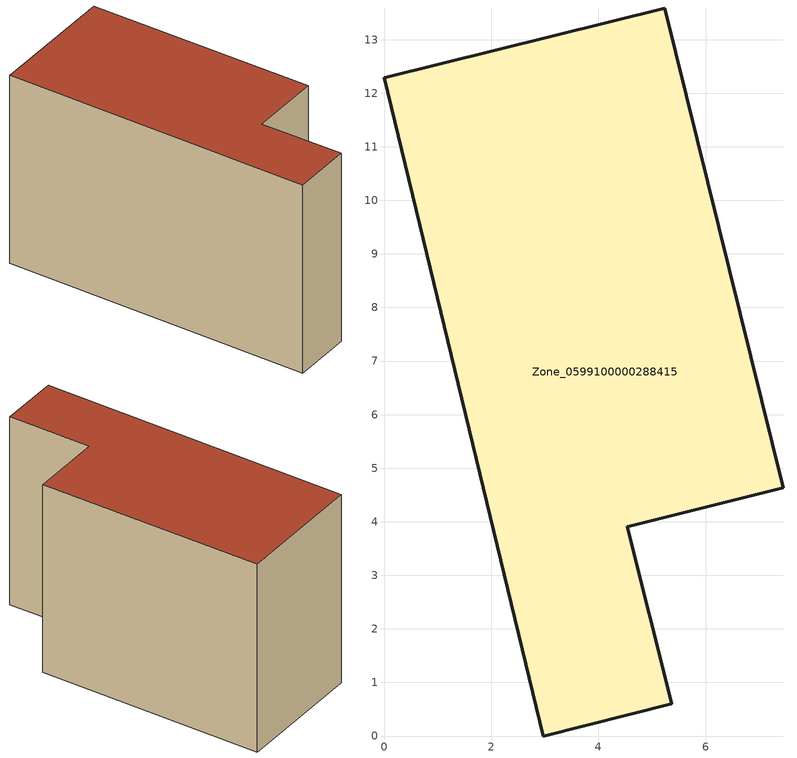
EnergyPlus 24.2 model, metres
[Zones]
Zone_0599100000288415
 floor ground (C_G): 0,12.29 5.24,13.59 7.45,4.63 4.54,3.91 5.37,0.6 2.97,0 z0
 wall outside (C_F): 5.24,13.59 0,12.29 2.97,0 5.37,0.6 4.54,3.91 7.45,4.63 5.24,13.59 z0:8.04
 roof outside (C_R): 0,12.29 2.97,0 5.37,0.6 4.54,3.91 7.45,4.63 5.24,13.59 z8.04
[BUILDING]
Pand.0599100000288415: North Axis=0; Terrain=City; Loads Convergence Tolerance Value=0.04; Temperature Convergence Tolerance Value=0.4; Solar Distribution=FullExterior; Maximum Number of Warmup Days=25; Minimum Number of Warmup Days=1
[Site:Location]
Rotterdam.The.Hague.AP_ZH_NLD Design_Conditions: Latitude=51.96; Longitude=4.45; Time Zone=1; Elevation=-4.5
[SITE:GROUNDTEMPERATURE:BUILDINGSURFACE]
18, 18, 18, 18, 18, 18, 18, 18, 18, 18, 18, 18
[MATERIAL] Thermal Absorptance=0.9; Solar Absorptance=0.7; Visible Absorptance=0.7
Name | Roughness | Thickness | Conductivity | Density | Specific Heat
G.TI.1975-1991 | MediumSmooth | 0.15 | 0.288461 | 540 | 1210
F.TI.1975-1991 | Rough | 0.3 | 0.230769 | 1920 | 840
R.TI.1975-1991 | MediumRough | 0.2 | 0.153846 | 1500 | 1000
[CONSTRUCTION]
C_G: G.TI.1975-1991
C_F: F.TI.1975-1991
C_R: R.TI.1975-1991
[ZONE]
Zone_0599100000288415: Type=1; Multiplier=1; Ceiling Height=Autocalculate; Volume=Autocalculate; Floor Area=autocalculate; Part of Total Floor Area=Yes
[ZONEINFILTRATION:DESIGNFLOWRATE]
Infil_Zone_0599100000288415: Zone or ZoneList or Space or SpaceList=Zone_0599100000288415; Schedule=AlwaysOn; Design Flow Rate Calculation Method=Flow/Area; Flow Rate per Floor Area=0.003; Constant Term Coefficient=1; Temperature Term Coefficient=0; Velocity Term Coefficient=0; Velocity Squared Term Coefficient=0
[HVACTEMPLATE:ZONE:IDEALLOADSAIRSYSTEM]
Zone_0599100000288415: Maximum Heating Supply Air Temperature=50; Minimum Cooling Supply Air Temperature=13; Maximum Heating Supply Air Humidity Ratio=0.0156; Minimum Cooling Supply Air Humidity Ratio=0.0077; Heating Limit=NoLimit; Cooling Limit=NoLimit; Dehumidification Control Type=ConstantSensibleHeatRatio; Cooling Sensible Heat Ratio=0.7; Dehumidification Setpoint=60; Humidification Control Type=None; Humidification Setpoint=30; Outdoor Air Method=None; Outdoor Air Flow Rate per Person=0.00944; Outdoor Air Flow Rate per Zone Floor Area=0; Outdoor Air Flow Rate per Zone=0; Demand Controlled Ventilation Type=None; Outdoor Air Economizer Type=NoEconomizer; Heat Recovery Type=None; Sensible Heat Recovery Effectiveness=0.7; Latent Heat Recovery Effectiveness=0.65
[ZONECONTROL:THERMOSTAT]
ThermostatControl_Zone_0599100000288415: Zone or ZoneList=Zone_0599100000288415; Control Type Schedule=DualSetpointControlType; Control 1=Thermostat_Zone_0599100000288415; Temperature Difference Between Cutout And Setpoint=0
[THERMOSTATSETPOINT:DUALSETPOINT]
Thermostat_Zone_0599100000288415: Heating Setpoint Temperature Schedule=HeatingSetpoint_Zone_0599100000288415; Cooling Setpoint Temperature Schedule=CoolingSetpoint_Zone_0599100000288415
[SCHEDULE:COMPACT]
HeatingSetpoint_Zone_0599100000288415: Through: 12/31, For: AllDays, Until: 24:00, 21
CoolingSetpoint_Zone_0599100000288415: Through: 12/31, For: AllDays, Until: 24:00, 24
DualSetpointControlType: Through: 12/31, For: AllDays, Until: 24:00, 4
AlwaysOn: Through: 12/31, For: AllDays, Until: 24:00, 1
